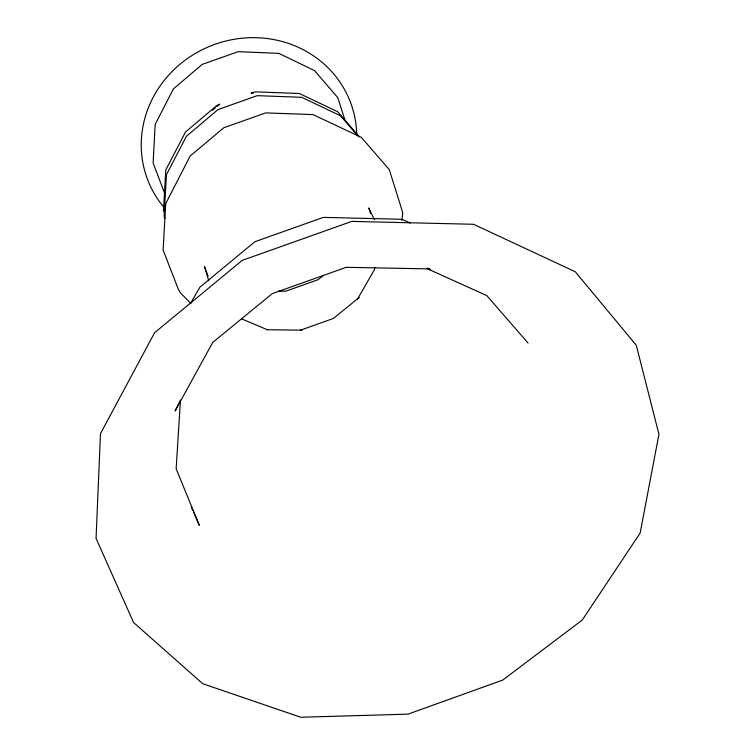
<?xml version="1.0" encoding="UTF-8"?>
<svg xmlns="http://www.w3.org/2000/svg" width="755" height="755" viewBox="0 0 755 755"><rect width="100%" height="100%" fill="white"/><g stroke="black" fill="none" stroke-linecap="round" stroke-linejoin="round"><path stroke-width="1.13" d="M163.476 211.136L165.77 169.941L185.541 131.965L216.676 105.624L219.705 104.133L217.006 106.417M374.716 267.308L374.471 269.573L357.54 299.037M401.915 220.366L402.717 213.448L401.802 209.569L389.297 169.648L361.371 137.372L312.976 114.581L265.647 112.91L223.735 127.774L190.118 156.115L165.722 203.605L163.118 250.028L178.265 289.089L180.219 292.61L190.751 303.378M190.505 303.472L199.915 287.174L254.907 241.713L323.329 217.383L399.905 219.233L402.774 219.62L410.201 223.036M212.504 110.221L215.203 107.937M323.508 275.311L318.204 279.643L285.73 291.204L278.803 291.09M359.238 297.461L333.323 318.468L300.565 330.143L302.038 330.171L266.826 329.727M428.698 268.874L346.205 267.317L272.281 293.638L212.768 342.383L175.084 410.994L180.464 400.027L176.141 468.798L199.348 525.329L193.62 512.409M253.359 93.101L251.066 93.016L255.501 91.865L299.414 93.497L337.74 111.787L359.531 136.976M241.628 318.865L267.355 329.746M427.519 268.346L430.69 269.78L427.604 268.157M426.735 268.45L486.777 295.573L528.085 343.091M357.945 135.966L340.477 115.779L301.717 97.301L257.276 95.659L217.978 109.588L186.466 136.24L166.44 174.641L164.118 216.27L164.958 218.469M374.329 219.554L368.789 207.936L370.573 213.476M191.232 507.03L192.657 510.257M164.779 193.639L153.133 163.042L155.153 124.424L173.386 88.939L202.17 64.411L238.118 51.68L278.859 53.369L314.524 70.64L337.73 97.584L345.233 120.913M208.135 276.198L204.435 266.392L208.795 280.917M163.92 207.342A108.541 102.369 -21.1 0 1 212.674 45.14A108.541 102.369 -21.1 0 1 356.719 134.05M100.481 433.672L96.055 538.381L133.569 622.498L202.755 683.728L300.745 717.25L408.068 714.136L502.764 680.066L582.265 620.034L640.155 533.039L658.945 434.285L636.276 345.261L575.244 271.743L473.536 224.282L351.839 221.385L242.223 260.371L154.567 332.757L100.481 433.672"/></g></svg>
